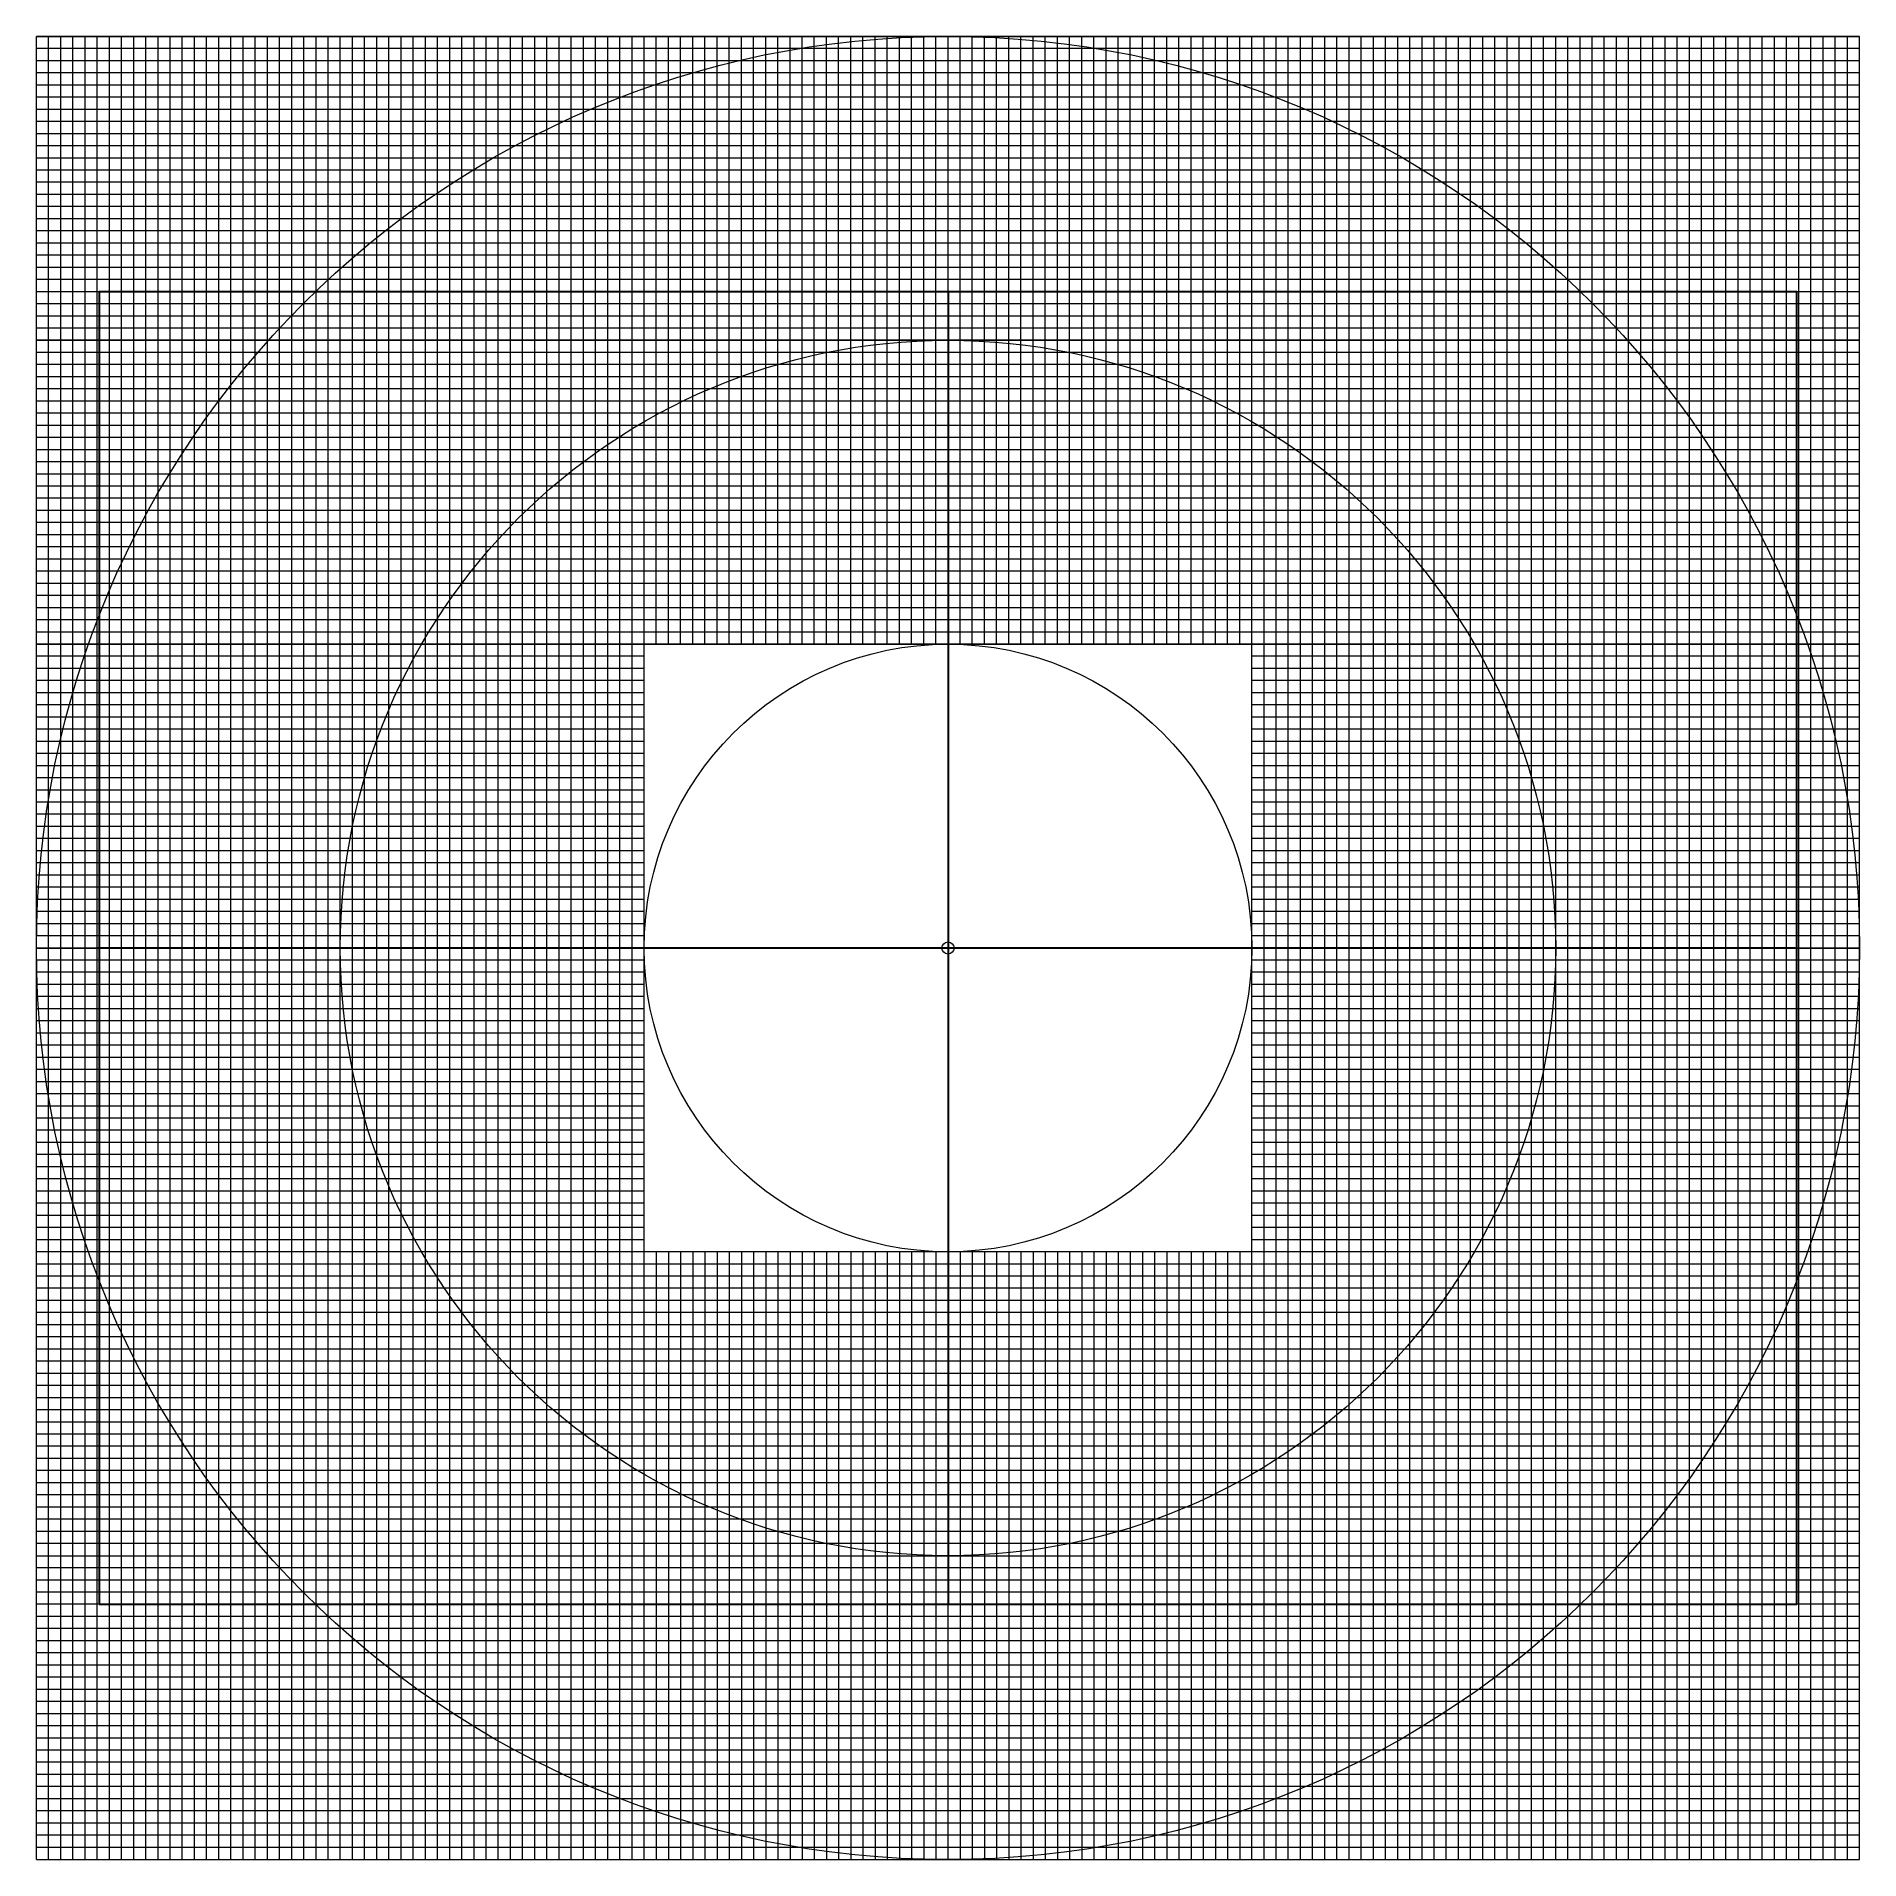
# Model space of a CAD drawing. Header units: millimetres. Extents: x -150 to 150, y -150 to 150.
import ezdxf

# ---------------------------------------------------------------- set-up
doc = ezdxf.new("R2010")
doc.units = ezdxf.units.MM
for name, color, linetype, lineweight, true_color in [('1. Engrave (Raster)', 18, 'Continuous', 5, 0x000000), ('2. Mark (Vector)', 5, 'Continuous', 5, 0x0000ff), ('3. Cut (Vector)', 1, 'Continuous', 5, 0xff0000), ('4. NP Layout & Text', 3, 'Continuous', 30, 0x00ff00)]:
    doc.layers.add(name, color=color, linetype=linetype, lineweight=lineweight, true_color=true_color)

msp = doc.modelspace()

# ---------------------------------------------------------------- linework, layer by layer
at = {"layer": '1. Engrave (Raster)'}
for p, q in [((-150, -150), (-150, 150)), ((150, 150), (-150, 150)), ((-100, -150), (-100, 150)), ((-50, -150), (-50, 150)), ((0, -150), (0, 150)), ((50, -150), (50, 150)), ((100, -150), (100, 150)), ((150, -150), (150, 150)), ((150, 100), (-150, 100)), ((-150, 50), (150, 50)), ((150, 0), (-150, 0)), ((150, -50), (-150, -50)), ((-150, -100), (150, -100)), ((-150, -150), (150, -150))]:
    msp.add_line(p, q, dxfattribs=at)
at = {"layer": '2. Mark (Vector)'}
for p, q in [((-150, 150), (150, 150)), ((150, 148), (-150, 148)), ((-148, -150), (-148, 150)), ((-146, -150), (-146, 150)), ((-144, -150), (-144, 150)), ((-142, -150), (-142, 150)), ((-140, -150), (-140, 150)), ((-138, -150), (-138, 150)), ((-136, -150), (-136, 150)), ((-134, -150), (-134, 150)), ((-132, -150), (-132, 150)), ((-130, -150), (-130, 150)), ((-128, -150), (-128, 150)), ((-126, -150), (-126, 150)), ((-124, -150), (-124, 150)), ((-122, -150), (-122, 150)), ((-120, -150), (-120, 150)), ((-118, -150), (-118, 150)), ((-116, -150), (-116, 150)), ((-114, -150), (-114, 150)), ((-112, -150), (-112, 150)), ((-110, -150), (-110, 150)), ((-108, -150), (-108, 150)), ((-106, -150), (-106, 150)), ((-104, -150), (-104, 150)), ((-102, -150), (-102, 150)), ((-100, -150), (-100, 150)), ((-98, -150), (-98, 150)), ((-96, -150), (-96, 150)), ((-94, -150), (-94, 150)), ((-92, -150), (-92, 150)), ((-90, -150), (-90, 150)), ((-88, -150), (-88, 150)), ((-86, -150), (-86, 150)), ((-84, -150), (-84, 150)), ((-82, -150), (-82, 150)), ((-80, -150), (-80, 150)), ((-78, -150), (-78, 150)), ((-76, -150), (-76, 150)), ((-74, -150), (-74, 150)), ((-72, -150), (-72, 150)), ((-70, -150), (-70, 150)), ((-68, -150), (-68, 150)), ((-66, -150), (-66, 150)), ((-64, -150), (-64, 150)), ((-62, -150), (-62, 150)), ((-60, -150), (-60, 150)), ((-58, -150), (-58, 150)), ((-56, -150), (-56, 150)), ((-54, -150), (-54, 150)), ((-52, -150), (-52, 150)), ((-50, -150), (-50, 150)), ((-48, 50), (-48, 150)), ((-46, 50), (-46, 150)), ((-44, 50), (-44, 150)), ((-42, 50), (-42, 150)), ((-40, 50), (-40, 150)), ((-38, 50), (-38, 150)), ((-36, 50), (-36, 150)), ((-34, 50), (-34, 150)), ((-32, 50), (-32, 150)), ((-30, 50), (-30, 150)), ((-28, 50), (-28, 150)), ((-26, 50), (-26, 150)), ((-24, 50), (-24, 150)), ((-22, 50), (-22, 150)), ((-20, 50), (-20, 150)), ((-18, 50), (-18, 150)), ((-16, 50), (-16, 150)), ((-14, 50), (-14, 150)), ((-12, 50), (-12, 150)), ((-10, 50), (-10, 150)), ((-8, 50), (-8, 150)), ((-6, 50), (-6, 150)), ((-4, 50), (-4, 150)), ((-2, 50), (-2, 150)), ((0, -150), (0, 150)), ((2, 50), (2, 150)), ((4, 50), (4, 150)), ((6, 50), (6, 150)), ((8, 50), (8, 150)), ((10, 50), (10, 150)), ((12, 50), (12, 150)), ((14, 50), (14, 150)), ((16, 50), (16, 150)), ((18, 50), (18, 150)), ((20, 50), (20, 150)), ((22, 50), (22, 150)), ((24, 50), (24, 150)), ((26, 50), (26, 150)), ((28, 50), (28, 150)), ((30, 50), (30, 150)), ((32, 50), (32, 150)), ((34, 50), (34, 150)), ((36, 50), (36, 150)), ((38, 50), (38, 150)), ((40, 50), (40, 150)), ((42, 50), (42, 150)), ((44, 50), (44, 150)), ((46, 50), (46, 150)), ((48, 50), (48, 150)), ((50, -150), (50, 150)), ((52, -150), (52, 150)), ((54, -150), (54, 150)), ((56, -150), (56, 150)), ((58, -150), (58, 150)), ((60, -150), (60, 150)), ((62, -150), (62, 150)), ((64, -150), (64, 150)), ((66, -150), (66, 150)), ((68, -150), (68, 150)), ((70, -150), (70, 150)), ((72, -150), (72, 150)), ((74, -150), (74, 150)), ((76, -150), (76, 150)), ((78, -150), (78, 150)), ((80, -150), (80, 150)), ((82, -150), (82, 150)), ((84, -150), (84, 150)), ((86, -150), (86, 150)), ((88, -150), (88, 150)), ((90, -150), (90, 150)), ((92, -150), (92, 150)), ((94, -150), (94, 150)), ((96, -150), (96, 150)), ((98, -150), (98, 150)), ((100, -150), (100, 150)), ((102, -150), (102, 150)), ((104, -150), (104, 150)), ((106, -150), (106, 150)), ((108, -150), (108, 150)), ((110, -150), (110, 150)), ((112, -150), (112, 150)), ((114, -150), (114, 150)), ((116, -150), (116, 150)), ((118, -150), (118, 150)), ((120, -150), (120, 150)), ((122, -150), (122, 150)), ((124, -150), (124, 150)), ((126, -150), (126, 150)), ((128, -150), (128, 150)), ((130, -150), (130, 150)), ((132, -150), (132, 150)), ((134, -150), (134, 150)), ((136, -150), (136, 150)), ((138, -150), (138, 150)), ((140, -150), (140, 150)), ((142, -150), (142, 150)), ((144, -150), (144, 150)), ((146, -150), (146, 150)), ((148, -150), (148, 150)), ((150, -150), (150, 150)), ((150, 146), (-150, 146)), ((150, 144), (-150, 144)), ((150, 142), (-150, 142)), ((150, 140), (-150, 140)), ((150, 138), (-150, 138)), ((150, 136), (-150, 136)), ((150, 134), (-150, 134)), ((150, 132), (-150, 132)), ((150, 130), (-150, 130)), ((150, 128), (-150, 128)), ((150, 126), (-150, 126)), ((150, 124), (-150, 124)), ((150, 122), (-150, 122)), ((150, 120), (-150, 120)), ((150, 118), (-150, 118)), ((150, 116), (-150, 116)), ((150, 114), (-150, 114)), ((150, 112), (-150, 112)), ((150, 110), (-150, 110)), ((150, 108), (-150, 108)), ((150, 106), (-150, 106)), ((150, 104), (-150, 104)), ((150, 102), (-150, 102)), ((-150, 100), (150, 100)), ((150, 98), (-150, 98)), ((150, 96), (-150, 96)), ((150, 94), (-150, 94)), ((150, 92), (-150, 92)), ((150, 90), (-150, 90)), ((150, 88), (-150, 88)), ((150, 86), (-150, 86)), ((150, 84), (-150, 84)), ((150, 82), (-150, 82)), ((150, 80), (-150, 80)), ((150, 78), (-150, 78)), ((150, 76), (-150, 76)), ((150, 74), (-150, 74)), ((150, 72), (-150, 72)), ((150, 70), (-150, 70)), ((150, 68), (-150, 68)), ((150, 66), (-150, 66)), ((150, 64), (-150, 64)), ((150, 62), (-150, 62)), ((150, 60), (-150, 60)), ((150, 58), (-150, 58)), ((150, 56), (-150, 56)), ((150, 54), (-150, 54)), ((150, 52), (-150, 52)), ((150, 50), (-150, 50)), ((-50, 48), (-150, 48)), ((-50, 46), (-150, 46)), ((150, 48), (50, 48)), ((150, 46), (50, 46)), ((-50, 44), (-150, 44)), ((150, 44), (50, 44)), ((-50, 42), (-150, 42)), ((-50, 40), (-150, 40)), ((150, 42), (50, 42)), ((150, 40), (50, 40)), ((-50, 38), (-150, 38)), ((150, 38), (50, 38)), ((-50, 36), (-150, 36)), ((-50, 34), (-150, 34)), ((150, 36), (50, 36)), ((150, 34), (50, 34)), ((-50, 32), (-150, 32)), ((150, 32), (50, 32)), ((-50, 30), (-150, 30)), ((-50, 28), (-150, 28)), ((150, 30), (50, 30)), ((150, 28), (50, 28)), ((-50, 26), (-150, 26)), ((-50, 24), (-150, 24)), ((150, 26), (50, 26)), ((-50, 22), (-150, 22)), ((150, 24), (50, 24)), ((150, 22), (50, 22)), ((-50, 20), (-150, 20)), ((150, 20), (50, 20)), ((-50, 18), (-150, 18)), ((-50, 16), (-150, 16)), ((150, 18), (50, 18)), ((150, 16), (50, 16)), ((-50, 14), (-150, 14)), ((150, 14), (50, 14)), ((-50, 12), (-150, 12)), ((-50, 10), (-150, 10)), ((150, 12), (50, 12)), ((150, 10), (50, 10)), ((-50, 8), (-150, 8)), ((150, 8), (50, 8)), ((-50, 6), (-150, 6)), ((-50, 4), (-150, 4)), ((150, 6), (50, 6)), ((150, 4), (50, 4)), ((-50, 2), (-150, 2)), ((-150, 0), (-50, 0)), ((-150, 0), (150, 0)), ((150, 2), (50, 2)), ((50, 0), (150, 0)), ((-50, -2), (-150, -2)), ((150, -2), (50, -2)), ((-50, -4), (-150, -4)), ((-50, -6), (-150, -6)), ((150, -4), (50, -4)), ((-50, -8), (-150, -8)), ((150, -6), (50, -6)), ((150, -8), (50, -8)), ((-50, -10), (-150, -10)), ((-50, -12), (-150, -12)), ((150, -10), (50, -10)), ((-50, -14), (-150, -14)), ((150, -12), (50, -12)), ((150, -14), (50, -14)), ((-50, -16), (-150, -16)), ((-50, -18), (-150, -18)), ((150, -16), (50, -16)), ((-50, -20), (-150, -20)), ((150, -18), (50, -18)), ((150, -20), (50, -20)), ((-50, -22), (-150, -22)), ((150, -22), (50, -22)), ((-50, -24), (-150, -24)), ((-50, -26), (-150, -26)), ((150, -24), (50, -24)), ((150, -26), (50, -26)), ((-50, -28), (-150, -28)), ((-50, -30), (-150, -30)), ((150, -28), (50, -28)), ((150, -30), (50, -30)), ((-50, -32), (-150, -32)), ((150, -32), (50, -32)), ((-50, -34), (-150, -34)), ((-50, -36), (-150, -36)), ((150, -34), (50, -34)), ((-50, -38), (-150, -38)), ((150, -36), (50, -36)), ((150, -38), (50, -38)), ((-50, -40), (-150, -40)), ((-50, -42), (-150, -42)), ((150, -40), (50, -40)), ((-50, -44), (-150, -44)), ((150, -42), (50, -42)), ((150, -44), (50, -44)), ((-50, -46), (-150, -46)), ((-50, -48), (-150, -48)), ((150, -46), (50, -46)), ((150, -48), (50, -48)), ((150, -50), (-150, -50)), ((-48, -50), (-48, -150)), ((-46, -50), (-46, -150)), ((-44, -50), (-44, -150)), ((-42, -50), (-42, -150)), ((-40, -50), (-40, -150)), ((-38, -50), (-38, -150)), ((-36, -50), (-36, -150)), ((-34, -50), (-34, -150)), ((-32, -50), (-32, -150)), ((-30, -50), (-30, -150)), ((-28, -50), (-28, -150)), ((-26, -50), (-26, -150)), ((-24, -50), (-24, -150)), ((-22, -50), (-22, -150)), ((-20, -50), (-20, -150)), ((-18, -50), (-18, -150)), ((-16, -50), (-16, -150)), ((-14, -50), (-14, -150)), ((-12, -50), (-12, -150)), ((-10, -50), (-10, -150)), ((-8, -50), (-8, -150)), ((-6, -50), (-6, -150)), ((-4, -50), (-4, -150)), ((-2, -50), (-2, -150)), ((2, -50), (2, -150)), ((4, -50), (4, -150)), ((6, -50), (6, -150)), ((8, -50), (8, -150)), ((10, -50), (10, -150)), ((12, -50), (12, -150)), ((14, -50), (14, -150)), ((16, -50), (16, -150)), ((18, -50), (18, -150)), ((20, -50), (20, -150)), ((22, -50), (22, -150)), ((24, -50), (24, -150)), ((26, -50), (26, -150)), ((28, -50), (28, -150)), ((30, -50), (30, -150)), ((32, -50), (32, -150)), ((34, -50), (34, -150)), ((36, -50), (36, -150)), ((38, -50), (38, -150)), ((40, -50), (40, -150)), ((42, -50), (42, -150)), ((44, -50), (44, -150)), ((46, -50), (46, -150)), ((48, -50), (48, -150)), ((150, -52), (-150, -52)), ((150, -54), (-150, -54)), ((150, -56), (-150, -56)), ((150, -58), (-150, -58)), ((150, -60), (-150, -60)), ((150, -62), (-150, -62)), ((150, -64), (-150, -64)), ((150, -66), (-150, -66)), ((150, -68), (-150, -68)), ((150, -70), (-150, -70)), ((150, -72), (-150, -72)), ((150, -74), (-150, -74)), ((150, -76), (-150, -76)), ((150, -78), (-150, -78)), ((150, -80), (-150, -80)), ((150, -82), (-150, -82)), ((150, -84), (-150, -84)), ((150, -86), (-150, -86)), ((150, -88), (-150, -88)), ((150, -90), (-150, -90)), ((150, -92), (-150, -92)), ((150, -94), (-150, -94)), ((150, -96), (-150, -96)), ((150, -98), (-150, -98)), ((-150, -100), (150, -100)), ((150, -102), (-150, -102)), ((150, -104), (-150, -104)), ((150, -106), (-150, -106)), ((150, -108), (-150, -108)), ((150, -110), (-150, -110)), ((150, -112), (-150, -112)), ((150, -114), (-150, -114)), ((150, -116), (-150, -116)), ((150, -118), (-150, -118)), ((150, -120), (-150, -120)), ((150, -122), (-150, -122)), ((150, -124), (-150, -124)), ((150, -126), (-150, -126)), ((150, -128), (-150, -128)), ((150, -130), (-150, -130)), ((150, -132), (-150, -132)), ((150, -134), (-150, -134)), ((150, -136), (-150, -136)), ((150, -138), (-150, -138)), ((150, -140), (-150, -140)), ((150, -142), (-150, -142)), ((150, -144), (-150, -144)), ((150, -146), (-150, -146)), ((150, -148), (-150, -148)), ((-150, -150), (150, -150))]:
    msp.add_line(p, q, dxfattribs=at)
at = {"layer": '3. Cut (Vector)'}
for radius in [150, 100, 50, 1]:
    msp.add_circle((0, 0), radius, dxfattribs=at)
at = {"layer": '4. NP Layout & Text'}
for p, q in [((139.7, 107.95), (-139.7, 107.95)), ((-139.7, 107.95), (-139.7, -107.95)), ((0, 107.95), (0, -107.95)), ((139.7, -107.95), (139.7, 107.95)), ((139.4, 0), (-140, 0)), ((-139.7, -107.95), (139.7, -107.95))]:
    msp.add_line(p, q, dxfattribs=at)

doc.saveas('drawing.dxf')
